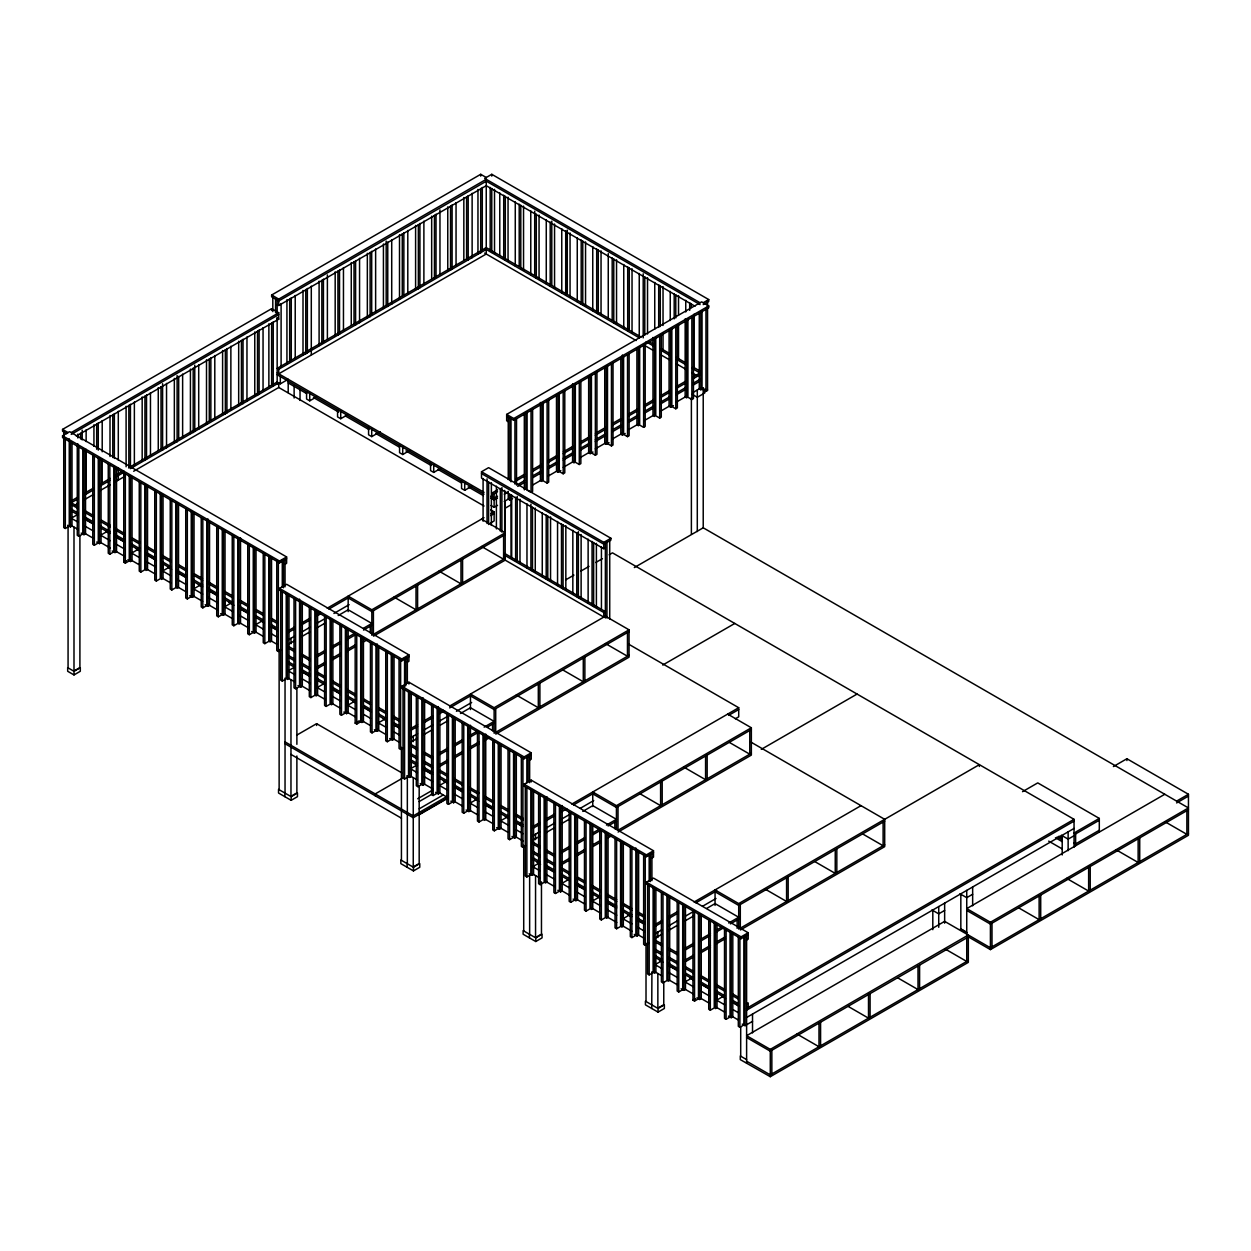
<?xml version="1.0" encoding="UTF-8"?>
<svg xmlns="http://www.w3.org/2000/svg" width="1251" height="1251" viewBox="0 0 1251 1251"><rect width="100%" height="100%" fill="white"/><g stroke="black" fill="none" stroke-linecap="round" stroke-linejoin="round"><path stroke-width="1.5" d="M700.06 304.587L486.342 181.192L278.738 300.944L271.639 296.831L271.639 295.017L480.712 174.296L486.248 177.486M703.218 304.587L708.738 301.397L708.738 299.568L491.768 174.296L484.669 178.408L700.06 302.758M271.639 295.017L278.738 299.114L486.248 179.315L486.248 249.184M66.694 433.612L62.55 431.22L62.55 429.39L271.639 308.684L278.738 312.781L278.738 319.161L76.295 436.036M277.159 304.587L278.738 305.494L486.248 185.695L695.009 306.229M286.62 558.759L279.52 562.856L62.55 437.6L62.55 435.77L69.649 431.673L286.62 556.945L286.62 563.325L285.04 564.232M71.229 432.58L278.738 312.781M71.229 434.41L278.738 314.611M278.738 369.264L486.248 249.465L486.248 254.016L278.738 373.83L278.738 369.264L277.159 368.357L486.248 247.635L641.059 337.019M71.338 500.853L78.094 496.96M84.833 493.066L93.262 488.187M100.017 484.293L110.135 478.445M115.201 475.521L123.63 470.657M128.697 467.733L277.159 382.024L280.318 383.838L287.058 379.944M77.984 498.836L71.229 502.73L77.953 506.624M84.724 494.943L93.168 490.079M99.908 486.17L110.025 480.337M115.092 477.413L123.521 472.534M130.276 468.64L278.738 382.931L278.738 387.482L133.654 471.252M74.607 505.341L77.984 503.402M84.724 499.493L93.168 494.63M99.908 490.736L110.025 484.888M115.092 481.963L125.209 476.131M71.229 518.227L77.969 514.333M63.738 430.532L63.738 527.562L65.318 528.469L69.258 526.202L69.258 438.851M67.679 525.279L70.447 526.874L72.011 525.967L72.011 442.51M306.573 391.719L306.573 399.006L309.732 400.836L316.472 396.942M77.265 446.091L77.265 535.365L78.844 536.288L82.785 534.005L82.785 448.609M81.206 533.098L83.973 534.693L85.537 533.77L85.537 450.313M100.643 535.209L107.398 531.315M92.762 455.036L92.762 544.326L94.341 545.233L98.282 542.95L98.282 457.553M96.702 542.043L99.47 543.638L101.05 542.731L101.05 459.258M337.567 409.609L337.567 416.896L340.725 418.725L347.465 414.832M108.258 463.98L108.258 553.27L109.838 554.177L113.778 551.894L113.778 466.498M112.199 550.987L114.967 552.582L116.546 551.675L116.546 468.218M131.636 553.098L140.081 548.235M123.755 472.925L123.755 562.215L126.382 560.698M123.755 562.215L125.335 563.122L129.275 560.855L129.275 475.443M127.696 559.932L130.464 561.527L132.043 560.62L132.043 477.163M368.576 427.514L368.576 434.801L371.719 436.615L380.148 431.751M139.252 481.885L139.252 571.16L140.831 572.067L144.772 569.799L144.772 484.387M169.385 567.11L162.646 571.003L162.646 563.716M154.749 490.83L154.749 580.104L156.328 581.027L160.269 578.744L160.269 493.347M399.569 445.403L399.569 452.69L402.728 454.52L409.468 450.626M170.245 499.775L170.245 589.065L171.825 589.972L175.766 587.689L175.766 502.292M200.379 584.999L193.639 588.893L193.639 581.606M185.742 508.719L185.742 598.009L187.322 598.916L191.262 596.633L191.262 511.237M508.25 421.696L506.671 420.789L506.671 414.409L701.639 301.851L708.738 305.948L708.738 307.777L513.77 420.336L506.671 416.239M189.699 595.726L192.451 597.321L194.03 596.414L194.03 512.957M703.218 302.758L708.738 299.568M73.997 671.052L79.908 667.643L79.908 535.365M506.671 414.409L513.77 418.522L708.738 305.948M73.997 674.93L80.299 671.287L80.299 667.643L73.997 671.287L67.679 667.643L67.679 671.287L73.997 674.93L73.997 527.109M62.55 435.77L279.52 561.042L286.62 556.945M430.563 463.308L430.563 470.595L433.722 472.409L440.461 468.515M201.239 517.664L201.239 606.954L202.818 607.861L206.775 605.593L206.775 520.181M205.195 604.671L207.947 606.266L209.527 605.359L209.527 521.902M232.905 604.28L224.492 599.417L224.633 606.798L231.372 602.904M216.736 526.624L216.736 615.899L218.315 616.806L222.271 614.538L222.271 529.126M220.692 613.631L223.444 615.211L225.024 614.304L225.024 530.846M408.921 656.697L401.821 660.809L279.52 590.191L279.52 588.377L286.62 584.28L408.921 654.883L408.921 661.263L407.341 662.17M605.375 547.829L603.795 548.736L481.51 478.132L481.51 471.752L488.609 467.655L610.91 538.258L610.91 540.088L603.795 544.185L481.51 473.582M461.556 481.197L461.556 488.484L464.715 490.314L471.455 486.42M232.248 535.569L232.248 624.843L233.812 625.766L237.768 623.483L237.768 538.086M255.626 624.687L262.366 620.793M492.55 497.272L492.55 492.706L497.617 489.798M516.163 479.086L524.591 474.223M533.02 469.344L541.448 464.481M548.204 460.587L556.632 455.724M563.372 451.83L573.49 445.981M580.229 442.088L590.347 436.255M595.413 433.331L605.531 427.482M612.271 423.589L620.699 418.725M629.128 413.862L637.557 408.999M644.312 405.105L654.429 399.257M661.169 395.363L669.598 390.5M676.353 386.606L686.455 380.757M693.21 376.864L699.95 372.97L691.647 368.06M247.745 544.513L247.745 633.804L249.324 634.71L253.265 632.427L253.265 547.031M492.55 492.706L494.129 493.629L497.507 491.674M516.053 480.963L524.482 476.099M532.91 471.236L541.339 466.373M548.094 462.479L556.523 457.6M563.263 453.706L573.38 447.874M580.12 443.98L590.237 438.131M595.304 435.223L605.421 429.374M612.161 425.481L620.59 420.617M629.018 415.739L637.463 410.875M644.202 406.982L654.32 401.149M661.06 397.255L669.488 392.376M676.244 388.482L686.361 382.65M693.101 378.756L699.841 374.862M251.686 631.52L254.453 633.115L256.017 632.208L256.017 548.736M497.507 496.24L494.129 498.179L490.767 496.24M517.742 484.544L524.482 480.65M532.91 475.787L541.339 470.923M548.094 467.03L556.523 462.166M563.263 458.273L573.38 452.424M580.12 448.53L590.237 442.698M595.304 439.773L605.421 433.925M612.161 430.031L620.59 425.168M629.018 420.305L637.463 415.426M644.202 411.532L654.32 405.699M661.06 401.806L669.488 396.942M676.244 393.049L686.361 387.2M693.101 383.306L699.841 379.413M497.507 498.054L494.129 500.009L490.767 498.054M504.247 494.161L507.625 492.222M517.742 486.373L524.482 482.479M532.91 477.616L541.339 472.737M548.094 468.844L556.523 463.98M563.263 460.087L573.38 454.254M580.12 450.36L590.237 444.512M595.304 441.587L605.421 435.755M612.161 431.861L620.59 426.998M629.018 422.119L637.463 417.255M644.202 413.362L654.32 407.513M661.06 403.62L669.488 398.756M676.244 394.863L686.361 389.03M693.101 385.136L699.841 381.242M490.971 505.467L494.129 507.296L497.507 505.341M504.247 501.448L509.61 498.351M532.91 484.903L541.339 480.04M548.094 476.146L556.523 471.267L556.492 395.144M563.263 467.374L573.38 461.541M580.12 457.647L590.237 451.799M595.304 448.874L605.421 443.042M612.161 439.148L622.279 433.299M629.018 429.406L637.463 424.542M644.202 420.649L654.32 414.816M661.06 410.922L669.488 406.043M676.244 402.15L686.361 396.317M693.101 392.423L700.263 388.279M508.25 491.33L508.25 499.149L509.814 500.056L512.582 498.461M556.492 471.283L558.071 472.206L560.839 470.611M588.658 376.582L588.658 452.721L590.237 453.628L593.005 452.033M604.749 367.294L604.749 443.433L606.328 444.34L609.081 442.745M620.824 358.005L620.824 434.144L622.404 435.051L625.172 433.456M669.082 330.155L669.082 406.294L670.661 407.2L673.413 405.605M699.278 312.719L699.278 388.858L700.841 389.765L703.609 388.17M263.242 553.458L263.242 642.748L264.821 643.655L268.762 641.372L268.762 555.976M288.418 630.613L295.158 626.72M301.913 622.826L310.342 617.963M317.082 614.069L320.459 612.114M327.199 608.221L484.012 517.679M490.767 513.786L494.129 511.847L494.129 520.963L490.767 522.902M276.643 644.109L271.592 641.184L269.95 642.06L269.95 556.664M703.609 392.267L707.55 389.999M288.418 632.427L295.158 628.534M301.913 624.64L310.342 619.777M317.082 615.883L320.459 613.944M328.888 609.065L349.123 597.384M490.767 515.615L494.129 513.661M527.093 412.001L527.093 490.079L531.034 492.362L532.613 491.455L532.613 409.452M543.169 402.713L543.169 480.806L547.109 483.074L548.689 482.167L548.689 400.179M559.26 393.424L559.26 471.518L563.2 473.785L564.78 472.878L564.78 390.891M575.335 384.135L575.335 462.229L579.276 464.512L580.855 463.589L580.855 381.602M591.426 374.847L591.426 452.94L595.367 455.223L596.946 454.316L596.946 372.313M607.501 365.573L607.501 443.652L611.458 445.935L613.021 445.028L613.021 363.025M623.592 356.285L623.592 434.378L627.533 436.646L629.112 435.739L629.112 353.736M639.668 346.996L639.668 425.09L643.624 427.357L645.188 426.45L645.188 344.463M655.759 337.707L655.759 415.801L659.699 418.084L661.279 417.162L661.279 335.174M671.834 328.419L671.834 406.512L675.79 408.796L677.354 407.889L677.354 325.885M687.925 319.146L687.925 397.224L691.866 399.507L693.445 398.6L693.445 316.597M702.03 310.999L702.03 389.077L705.971 391.36L707.55 390.453L707.55 300.709M505.185 508.203L511.096 504.779M288.011 639.965L295.158 635.836M301.913 631.943L310.342 627.064M317.082 623.17L323.837 619.276M333.939 613.443L349.123 604.671M288.293 644.359L294.939 640.512M301.6 636.665L309.904 631.864M316.566 628.033L324.885 623.233M338.192 615.539L348.169 609.784L371.844 623.451L363.525 628.252M276.768 561.277L276.768 650.551L278.347 651.458L280.975 649.941M348.169 611.614L348.169 596.117L371.844 609.784L505.185 532.801L481.51 519.134M505.185 534.615L371.844 611.598L348.169 597.947M288.199 670.817L294.97 666.908M316.941 655.133L325.26 650.332M331.922 646.501L340.241 641.7M346.887 637.854L355.206 633.053M316.941 656.963L325.26 652.162M331.922 648.315L340.241 643.514M346.887 639.683L355.206 634.882M363.525 630.066L371.844 625.265M280.709 590.879L280.709 680.169L282.288 681.076L286.229 678.793L286.229 593.396M316.941 666.986L325.26 662.186M331.922 658.339L340.241 653.538M346.887 649.691L355.206 644.89M505.185 558.306L371.844 635.289L371.844 609.784M316.941 668.8L325.26 664M331.922 660.168L340.241 655.368M346.887 651.521L355.206 646.72M363.525 641.919L366.84 639.996M373.517 636.134L505.185 560.135L505.185 500.916M294.016 598.572L294.016 687.847L295.596 688.754L299.552 686.486L299.552 599.135M297.973 685.579L300.725 687.174L302.304 686.252L302.304 602.794M323.962 683.656L317.207 687.565L317.207 680.278M309.31 607.392L309.31 696.682L310.889 697.589L314.83 695.306L314.83 609.909M279.52 588.377L401.821 658.98L408.921 654.883M481.51 471.752L603.795 542.371L610.91 538.258M324.603 616.211L324.603 705.501L326.167 706.408L330.123 704.141L330.123 618.729M354.549 701.311L347.778 705.22L347.778 697.933M296.675 735.181L316.612 723.672L401.743 772.821M565.577 579.932L573.943 575.1M580.652 571.222L589.033 566.39M595.726 562.512L602.435 558.65M609.128 554.787L612.474 552.848L1074.046 819.327L1074.046 847.271M339.881 625.047L339.881 714.321L341.46 715.244L345.401 712.961L345.401 627.564M343.822 712.054L346.59 713.649L348.169 712.726L348.169 629.269M531.222 754.634L524.106 758.747L401.821 688.128L401.821 686.314L408.921 682.217L531.222 752.821L531.222 759.201L529.642 760.108M355.175 633.866L355.175 723.156L359.115 720.873L361.883 722.468L363.447 721.561L363.447 638.104M355.175 723.156L356.754 724.063L360.695 721.78L360.695 636.384M634.32 567.563L703.218 527.797L1188.45 807.943L990.417 922.268L966.742 908.617L1164.775 794.276M378.349 722.875L385.12 718.965M370.452 642.701L370.452 731.976L372.032 732.883L375.972 730.615L375.972 645.203M374.409 729.708L377.161 731.288L378.74 730.381L378.74 646.923M504.966 555.46L603.795 612.521L605.375 611.614L504.857 553.567M291.155 796.668L297.472 793.025L297.472 796.668L291.155 800.312L278.535 793.025L278.535 789.381L291.155 796.668L291.155 800.312M385.746 651.521L385.746 740.811L387.325 741.718L391.266 739.435L391.266 654.038M410.735 728.551L417.506 724.642M424.261 720.732L432.737 715.838M439.508 711.928L442.885 709.974M449.656 706.064L605.375 616.164L629.05 629.832L629.05 657.166L495.818 734.087M389.686 738.528L392.454 740.123L394.034 739.216L394.034 655.743M410.735 730.365L417.506 726.456M424.261 722.546L432.737 717.667M439.508 713.758L444.574 710.818M449.656 707.894L471.658 695.181M410.297 737.902L417.506 733.743M424.261 729.833L432.737 724.955M439.508 721.045L447.967 716.151M456.427 711.272L471.658 702.468M410.578 742.296L417.24 738.45M423.886 734.603L432.205 729.802M440.524 725.001L447.17 721.17M460.477 713.477L470.454 707.722L494.129 721.389L484.153 727.144M399.053 659.214L399.053 748.489L400.633 749.396L403.26 747.879M470.454 709.552L470.454 694.055L494.129 707.722L629.05 629.832M629.05 631.646L494.129 709.552L470.454 695.884M410.5 768.755L417.24 764.861M439.242 753.071L447.561 748.27M454.207 744.439L462.526 739.638M469.188 735.791L477.507 730.991M439.242 754.9L447.561 750.1M454.207 746.253L462.526 741.452M469.188 737.621L479.164 731.851M487.483 727.05L494.129 723.203M402.103 778.388L375.191 793.932L375.191 795.745M403.01 688.816L403.01 778.106L404.573 779.013L408.53 776.73L408.53 691.334M406.95 775.823L409.702 777.418L411.282 776.511L411.282 693.038M439.242 764.924L447.561 760.123M454.207 756.276L462.526 751.476M469.188 747.629L479.164 741.874M484.153 738.997L487.483 737.074M629.05 655.336L494.129 733.227L494.129 707.722M439.242 766.738L447.561 761.937M454.207 758.106L462.526 753.305M469.188 749.458L479.164 743.704M484.153 740.811L489.141 737.934M416.317 696.51L416.317 785.784L417.897 786.691L421.837 784.424L421.837 699.012M420.258 783.517L423.026 785.112L424.605 784.189L424.605 700.732M439.492 785.503L446.232 781.609M417.709 798.764L432.955 789.96M419.179 801.563L432.721 793.744M431.611 705.329L431.611 794.62L433.174 795.527L437.131 793.243L437.131 707.847M435.551 792.336L438.303 793.932L439.883 793.025L439.883 709.552M662.733 665.047L734.775 623.451M419.179 808.85L442.87 795.167M446.888 796.496L413.252 815.902L285.04 741.89M446.888 798.31L413.252 817.732L285.04 743.704M418.334 815.261L447.107 798.638M401.821 686.314L524.106 756.918L531.222 752.821M446.888 714.149L446.888 803.439L448.468 804.346L452.409 802.079L452.409 716.667M450.829 801.156L453.597 802.751L455.176 801.844L455.176 718.387M476.819 799.264L470.063 803.158L470.063 795.871M462.182 722.984L462.182 812.259L463.761 813.181L467.702 810.898L467.702 725.502M466.123 809.991L468.89 811.586L470.454 810.664L470.454 725.267M653.507 852.572L646.407 856.685L524.106 786.066L524.106 784.252L531.222 780.155L653.507 850.758L653.507 857.138L651.927 858.045M477.46 731.804L477.46 821.094L479.039 822.001L482.98 819.718L482.98 734.321M413.455 867.271L419.773 863.628L419.773 867.271L413.455 870.915L400.836 863.628L400.836 859.984L413.455 867.271L413.455 870.915M500.635 820.812L509.079 815.933M492.753 740.639L492.753 829.913L494.333 830.82L498.273 828.553L498.273 743.141M496.694 827.646L499.462 829.241L501.041 828.318L501.041 744.861M508.031 749.458L508.031 838.749L509.61 839.656L513.567 837.372L513.567 751.976M533.004 826.489L539.76 822.595M546.499 818.701L554.928 813.838M571.785 804.096L738.715 707.722L738.715 716.839L735.353 718.778M511.987 836.466L514.74 838.061L516.319 837.154L516.319 753.681M533.004 828.318L539.76 824.425M546.499 820.531L554.928 815.652M561.668 811.758L566.734 808.834M573.474 804.94L594.334 792.899M728.598 715.384L738.715 709.552M533.004 835.605L539.76 831.712M546.499 827.818L554.928 822.939M561.668 819.045L570.112 814.182M580.229 808.349L593.709 800.546M532.879 840.234L539.525 836.387M546.187 832.54L554.506 827.74M561.152 823.909L569.471 819.108M582.778 811.414L592.755 805.66L616.43 819.327L606.454 825.081M521.354 757.152L521.354 846.427L522.934 847.334L525.561 845.817M592.755 806.567L592.755 791.992L616.43 805.66L751.351 727.769L751.351 755.104L618.119 832.024M751.351 729.583L616.43 807.489L592.755 793.822M532.785 866.693L539.541 862.799M561.543 851.008L569.862 846.208M576.508 842.376L584.827 837.576M593.146 832.775L599.792 828.928M561.543 852.838L569.862 848.037M576.508 844.19L584.827 839.39M593.146 834.589L599.792 830.758M608.111 825.957L616.43 821.141M525.295 786.754L525.295 876.044L526.874 876.951L530.815 874.668L530.815 789.272M529.236 873.761L532.003 875.356L533.583 874.449L533.583 790.976M561.543 862.862L569.862 858.061M576.508 854.214L584.827 849.413M593.146 844.613L599.792 840.766M618.119 830.195L751.351 753.274M561.543 864.676L569.862 859.875M576.508 856.044L584.827 851.243M593.146 846.442L599.792 842.595M608.111 837.795L611.442 835.871M761.28 749.365L857.076 694.055M538.618 794.448L538.618 883.722L540.182 884.645L544.138 882.362L544.138 796.95M570.221 878.577L561.793 883.441L561.793 876.153M553.896 803.267L553.896 892.557L555.475 893.464L559.416 891.181L559.416 805.785M557.837 890.274L560.604 891.869L562.184 890.962L562.184 805.55M524.106 784.252L646.407 854.855L653.507 850.758M569.189 812.087L569.189 901.377L570.769 902.284L574.709 900.016L574.709 814.604M573.13 899.094L575.898 900.689L577.477 899.782L577.477 816.324M599.104 897.202L592.364 901.095L592.364 893.808M535.756 937.875L542.058 934.231L542.058 937.875L535.756 941.518L523.121 934.231L523.121 930.588L535.756 937.875L535.756 941.518M584.467 820.922L584.467 910.196L586.047 911.119L589.987 908.836L589.987 823.439M748.192 934.575L741.092 938.672L646.407 884.004L646.407 882.19L653.507 878.093L748.192 932.746L748.192 939.126L746.612 940.033M599.761 829.741L599.761 919.032L601.34 919.938L605.281 917.655L605.281 832.259M629.675 914.856L622.935 918.75L622.935 911.463M615.039 838.577L615.039 927.851L616.618 928.758L620.574 926.491L620.574 841.079M630.332 847.396L630.332 936.686L631.911 937.593L635.852 935.31L635.852 847.975M655.305 924.426L662.045 920.533M668.8 916.639L677.229 911.776M694.086 902.034L861.016 805.66M634.273 934.403L637.04 935.998L638.62 935.091L638.62 851.618M655.305 926.256L662.045 922.362M668.8 918.469L677.229 913.59M695.775 902.878L716.635 890.837M654.883 933.778L662.045 929.649M668.8 925.756L677.229 920.877M685.657 916.013L694.086 911.15M702.515 906.287L716.01 898.499M655.18 938.172L661.826 934.325M668.472 930.494L676.791 925.677M685.11 920.877L693.429 916.076M706.737 908.398L715.056 903.597L738.715 917.264L728.739 923.019M643.639 855.09L643.639 944.364L645.219 945.271L649.175 943.004M715.056 905.427L715.056 889.93L738.715 903.597L979.361 764.658L979.361 766.488M884.692 821.141L738.715 905.427L715.056 891.76M661.842 960.737L655.086 964.646L655.086 957.343M685.501 947.992L693.805 943.191M700.466 939.345L710.443 933.59M715.431 930.713L722.093 926.866M685.501 949.822L693.805 945.021M700.466 941.174L710.443 935.404M715.431 932.527L723.75 927.726M730.412 923.895L738.715 919.078M647.596 884.692L647.596 973.982L649.175 974.889L653.116 972.606L653.116 887.209M685.501 959.83L693.805 955.029M700.466 951.198L710.443 945.428M715.431 942.55L725.408 936.796M884.692 844.832L738.715 929.102L738.715 903.597M685.501 961.659L693.805 956.859M700.466 953.012L710.443 947.257M715.431 944.38L725.408 938.61M740.404 929.962L884.692 846.661L884.692 819.327L750.444 741.827M646.407 882.19L741.092 936.858L748.192 932.746M661.404 892.667L661.404 981.941L662.983 982.864L666.924 980.581L666.924 895.184M691.819 978.047L685.063 981.941L685.063 974.654M1022.536 791.664L1037.751 782.891L1099.301 818.42L1099.301 832.087M677.182 901.768L677.182 991.058L678.761 991.965L682.702 989.697L682.702 904.285M681.123 988.775L683.89 990.37L685.47 989.463L685.47 906.005M658.042 1008.478L664.359 1004.834L664.359 1008.478L658.042 1012.122L645.422 1004.834L645.422 1001.191L658.042 1008.478L658.042 1012.122M692.96 910.884L692.96 1000.174L695.587 998.658M692.96 1000.174L694.54 1001.081L698.48 998.798L698.48 913.402M696.901 997.891L699.669 999.486L701.248 998.579L701.248 915.107M1113.39 766.55L1126.901 758.747L1188.45 794.276L1188.45 835.277L990.417 949.603L968.43 936.921L770.288 1051.184L746.612 1037.517M723.375 996.265L716.635 1000.174L716.635 992.887M708.738 920.001L708.738 1009.276L710.318 1010.198L714.258 1007.915L714.258 922.519M746.612 1003.818L748.192 1002.895L748.192 1007.462M724.517 929.102L724.517 1018.392L726.096 1019.299L730.037 1017.032L730.037 931.62M746.612 1008.369L1074.046 819.327M728.457 1016.109L731.225 1017.704L732.805 1016.797L732.805 933.34M746.612 1010.198L1074.046 821.141M746.612 1017.485L1074.046 828.443M1099.301 818.42L1075.625 832.087L1075.625 845.754M738.325 937.077L738.325 1026.367L739.904 1027.274L743.845 1024.991L743.845 935.717M1099.301 820.234L1075.625 833.901L1074.046 832.994M742.265 1024.084L745.033 1025.679L752.523 1021.348M944.646 910.431L938.735 913.855L931.964 909.946M972.653 894.262L966.742 897.671L959.986 893.777M1074.046 835.731L1068.135 839.14L1061.364 835.23M1099.301 830.257L1075.625 843.925L1074.046 843.018M1176.612 801.109L1188.45 794.276M1176.612 802.923L1188.45 796.089M1188.45 833.447L990.417 947.789L944.646 921.362L746.612 1035.703L770.288 1049.37L968.321 935.029L968.321 962.363L770.288 1076.704L740.295 1059.613L740.295 1055.969L746.612 1059.613M1188.45 809.757L990.417 924.098L966.742 910.431M968.321 960.533L770.288 1074.875L746.612 1061.208M649.472 341.883L652.834 343.822M661.247 348.685L669.66 353.548M676.4 357.426L686.486 363.259M693.226 367.137L699.95 371.031M484.669 248.558L639.48 337.942M646.204 341.82L652.944 345.714M661.357 350.561L669.77 355.425M676.494 359.303L686.596 365.136M484.669 253.109L636.118 340.553M644.531 345.401L652.944 350.264M661.357 355.128L669.77 359.975M676.494 363.869L686.596 369.702M691.647 372.61L696.698 375.519M692.256 394.362L697.292 397.286L704.798 392.955L704.798 389.077M1164.9 821.672L1186.871 834.354L1186.871 810.679M277.159 318.254L278.738 319.161M1116.173 849.804L1138.144 862.486L1138.144 838.795M277.159 372.907L484.043 492.347M277.159 374.737L484.043 494.176M288.199 382.931L306.698 393.612M313.438 397.505L338.661 412.064M345.385 415.957L368.936 429.546M375.66 433.425L399.21 447.029M405.934 450.907L431.173 465.481M437.897 469.36L461.447 482.949M468.171 486.842L483.308 495.584M1058.987 836.137L1062.318 838.061M278.832 387.544L484.043 506.014M490.767 509.908L494.129 511.847M1057.142 836.903L1062.208 839.828M1055.453 837.748L1062.208 841.642M1048.682 841.125L1062.208 848.929M1066.665 878.39L1088.636 891.072L1088.636 867.381M481.619 546.531L503.606 559.228L503.606 535.537M504.966 560.01L603.795 617.071L603.795 612.521M628.158 643.89L738.715 707.722M605.5 643.561L627.47 656.243L627.47 632.568M727.675 714.102L751.351 727.769M439.007 571.128L460.993 583.826L460.993 560.135M1018.846 907.945L1039.128 919.657L1039.128 895.966M729.474 742.468L749.771 754.181L749.771 730.506M862.815 834.026L883.112 845.754L883.112 822.063M562.997 670.051L583.294 681.764L583.294 658.073M394.049 597.102L416.02 609.784L416.02 586.094M683.609 767.004L705.58 779.701L705.58 756.011M966.742 932.292L960.831 928.883L960.831 894.262M960.424 928.883L966.742 932.527M814.948 861.673L835.246 873.386L835.246 849.695M62.55 429.39L68.07 432.58M516.335 695.04L538.321 707.722L538.321 684.031M944.755 948.758L966.742 961.456L966.742 937.765M640.324 793.947L660.606 805.66L660.606 781.969M764.611 888.789L786.582 901.471L786.582 877.78M897.733 977.86L918.015 989.572L918.015 965.897M84.693 510.502L93.106 515.365M101.519 520.228L109.932 525.076M114.983 528L125.084 533.833M131.808 537.711L140.221 542.574M146.961 546.452L155.374 551.316M162.098 555.194L170.511 560.057M178.924 564.92L185.664 568.798M194.077 573.662L202.49 578.509M207.541 581.434L217.627 587.266M224.367 591.144L232.78 596.008M239.504 599.886L247.917 604.749M256.33 609.612L263.07 613.49M271.483 618.354L276.534 621.262M71.338 504.622L78.062 508.5M84.802 512.394L93.215 517.242M99.939 521.135L110.041 526.968M115.092 529.877L125.178 535.709M131.918 539.588L138.642 543.481M147.055 548.345L155.468 553.192M162.208 557.086L170.621 561.934M179.034 566.797L185.758 570.691M192.498 574.569L202.584 580.401M207.635 583.31L217.737 589.143M224.461 593.037L232.874 597.884M239.613 601.778L248.026 606.626M256.439 611.489L263.163 615.367M271.592 620.23L276.627 623.154M71.338 509.173L78.172 513.113M84.802 516.944L93.309 521.855M99.939 525.686L110.119 531.566M115.092 534.427L125.256 540.307M131.918 544.154L138.72 548.079M147.055 552.895L155.531 557.79M162.208 561.636L170.668 566.531M177.407 570.409L185.805 575.272M192.498 579.119L202.631 584.983M207.635 587.876L217.768 593.725M224.461 597.587L232.905 602.45M239.613 606.328L248.042 611.192M256.439 616.039L263.179 619.933M271.592 624.781L276.643 627.705M71.432 511.049L78.172 514.943M84.896 518.821L93.309 523.684M100.033 527.562L110.119 533.395M115.17 536.304L125.256 542.136M131.981 546.015L138.72 549.893M147.133 554.756L155.531 559.604M162.27 563.497L170.668 568.345M177.407 572.239L185.805 577.086M192.545 580.98L202.631 586.797M207.682 589.706L217.768 595.539M239.629 608.158L248.042 613.021M256.455 617.869L263.179 621.763M271.592 626.61L276.643 629.534M84.083 518.805L92.496 523.669M105.944 531.44L109.306 533.379M116.046 537.258L124.443 542.121M136.218 548.908L139.58 550.862M146.32 554.74L156.406 560.573M168.181 567.36L171.543 569.314M178.267 573.193L185.007 577.071M198.456 584.842L201.818 586.782M208.542 590.675L216.955 595.523M228.73 602.325L233.781 605.234M238.832 608.158L248.918 613.975M260.693 620.777L264.055 622.717M270.779 626.595L277.503 630.488M71.432 518.336L78.172 522.23M84.896 526.108L93.309 530.971M100.033 534.849L110.119 540.682M115.17 543.591L125.256 549.424M131.981 553.302L138.72 557.18M147.133 562.043L155.531 566.891M162.27 570.784L170.668 575.632M177.407 579.526L185.805 584.373M192.545 588.267L202.631 594.084M207.682 597.008L217.768 602.826M224.492 606.719L232.905 611.567M239.629 615.445L248.042 620.308M256.455 625.156L263.179 629.05M271.592 633.897L276.643 636.822M288.309 646.298L295.08 650.192M301.835 654.101L310.295 658.98M288.309 648.112L295.08 652.021M301.835 655.915L310.295 660.809M71.026 525.404L78.172 529.517M84.896 533.395L93.309 538.258M100.033 542.136L110.119 547.969M115.17 550.878L125.256 556.711M130.307 559.619L138.72 564.482M147.133 569.33L155.531 574.193M162.27 578.071L170.668 582.919M177.407 586.813L185.805 591.66M192.545 595.554L202.631 601.371M207.682 604.296L217.768 610.113M224.492 614.006L232.905 618.854M239.629 622.748L248.042 627.595M254.766 631.474L263.179 636.337M288.293 655.399L295.001 659.261M301.71 663.124L310.076 667.971M316.784 671.834L325.151 676.666M331.859 680.544L340.241 685.376M346.934 689.238L355.315 694.086M363.681 698.918L370.39 702.781M378.772 707.628L385.464 711.491M393.846 716.323L398.866 719.231M288.402 657.275L295.095 661.138M301.804 665.016L310.17 669.848M316.878 673.71L325.26 678.542M331.953 682.42L340.335 687.252M347.027 691.131L355.409 695.963M363.791 700.795L370.484 704.657M378.865 709.505L385.558 713.367M393.94 718.199L398.96 721.108M288.402 661.826L295.095 665.688M301.804 669.566L310.17 674.398M316.878 678.277L325.26 683.109M331.953 686.971L340.335 691.803M347.027 695.681L355.409 700.513M363.791 705.345L370.484 709.223M378.865 714.055L385.558 717.918M393.94 722.765L398.96 725.658M288.402 663.655L295.095 667.518M301.804 671.38L310.17 676.228M316.878 680.091L325.26 684.923M331.953 688.801L340.335 693.633M347.027 697.495L355.409 702.343M363.791 707.175L370.484 711.037M378.865 715.885L385.558 719.747M393.94 724.579L398.96 727.488M302.695 672.35L309.388 676.228M332.844 689.77L341.226 694.602M352.954 701.373L356.3 703.312M363.009 707.175L371.375 712.007M383.103 718.778L386.45 720.717M393.158 724.579L399.851 728.457M288.402 670.943L295.095 674.805M301.804 678.668L310.17 683.515M316.878 687.378L325.26 692.21M331.953 696.088L340.335 700.92M347.027 704.782L355.409 709.63M363.791 714.462L370.484 718.324M378.865 723.172L385.558 727.034M393.94 731.866L398.96 734.775M410.609 744.236L417.381 748.129M424.136 752.039L432.596 756.918M410.609 746.049L417.381 749.959M424.136 753.853L432.596 758.747M288.011 677.995L295.095 682.092M301.804 685.97L310.17 690.802M316.878 694.665L325.26 699.497M331.953 703.375L340.335 708.207M347.027 712.085L355.409 716.917M362.118 720.779L370.484 725.611M377.192 729.489L385.558 734.321M393.94 739.153L398.96 742.062M410.594 753.337L417.302 757.199M423.995 761.061L432.377 765.909M439.07 769.772L447.451 774.604M454.16 778.482L462.526 783.314M469.234 787.176L479.274 792.993M484.309 795.886L492.691 800.718M501.057 805.566L507.765 809.428M516.131 814.26L522.84 818.138M848.225 1006.445L868.507 1018.158L868.507 994.482M410.688 755.213L417.396 759.076M424.089 762.954L432.471 767.786M439.179 771.648L447.545 776.48M454.254 780.358L462.62 785.19M469.328 789.068L477.71 793.9M484.403 797.763L492.785 802.595M501.151 807.442L507.859 811.305M516.241 816.137L522.934 820.015M410.688 759.764L417.396 763.626M424.089 767.504L432.471 772.336M439.179 776.214L447.545 781.046M454.254 784.909L462.62 789.741M469.328 793.619L477.71 798.451M484.403 802.329L492.785 807.161M501.151 811.993L507.859 815.855M516.241 820.703L522.934 824.565M410.688 761.593L417.396 765.456M424.089 769.318L432.471 774.166M439.179 778.028L447.545 782.86M454.254 786.738L462.62 791.57M469.328 795.433L477.71 800.28M484.403 804.143L492.785 808.975M501.151 813.822L507.859 817.685M516.241 822.517L522.934 826.395M423.307 769.334L431.689 774.166M443.417 780.937L446.763 782.876M455.145 787.708L461.838 791.57M475.239 799.311L478.601 801.25M485.294 805.112L493.676 809.944M505.404 816.715L508.75 818.654M515.443 822.517L522.152 826.395M410.688 768.88L417.396 772.743M424.089 776.605L432.471 781.453M439.179 785.315L447.545 790.147M454.254 794.025L462.62 798.857M469.328 802.72L477.71 807.567M484.403 811.43L492.785 816.262M501.151 821.109L507.859 824.972M516.241 829.804L522.934 833.682M532.91 842.173L539.666 846.067M546.437 849.976L554.881 854.855M532.91 843.987L539.666 847.897M546.437 851.806L554.881 856.685M410.297 775.933L417.396 780.03M424.089 783.908L432.471 788.74M439.179 792.602L447.545 797.434M454.254 801.312L462.62 806.144M469.328 810.023L477.71 814.854M484.403 818.717L492.785 823.549M499.477 827.427L507.859 832.259M514.552 836.137L522.934 840.969M532.895 851.274L539.588 855.137M546.296 858.999L554.662 863.847M561.371 867.709L569.752 872.541M578.118 877.389L584.827 881.251M591.52 885.114L599.901 889.961M606.594 893.824L616.649 899.625M621.684 902.534L631.724 908.335M636.759 911.228L645.141 916.076M532.989 853.151L539.681 857.013M546.39 860.891L554.772 865.723M561.464 869.586L569.846 874.433M576.539 878.296L584.921 883.128M591.629 887.006L599.995 891.838M606.704 895.7L616.743 901.502M621.778 904.41L631.833 910.212M636.853 913.121L645.235 917.953M532.989 857.701L539.681 861.564M546.39 865.442L554.772 870.274M561.464 874.152L569.846 878.984M576.539 882.846L584.921 887.678M591.629 891.556L599.995 896.388M606.704 900.267L616.743 906.068M621.778 908.961L631.833 914.762M636.853 917.671L645.235 922.503M532.989 859.531L539.681 863.393M546.39 867.256L554.772 872.103M561.464 875.966L569.846 880.798M576.539 884.676L584.921 889.508M591.629 893.37L599.995 898.218M606.704 902.08L616.743 907.882M621.778 910.791L631.833 916.592M636.853 919.485L645.235 924.333M537.226 862.424L540.573 864.363M545.608 867.271L553.99 872.103M577.43 885.645L584.139 889.508M607.595 903.05L615.961 907.882M627.689 914.653L631.051 916.592M637.744 920.455L644.453 924.333M532.989 866.818L539.681 870.68M546.39 874.543L554.772 879.39M561.464 883.253L569.846 888.085M576.539 891.963L584.921 896.795M591.629 900.657L599.995 905.505M606.704 909.368L616.743 915.169M621.778 918.078L631.833 923.879M636.853 926.772L645.235 931.62M655.196 940.111L661.967 944.005M668.722 947.914L677.182 952.793M655.196 941.925L661.967 945.834M668.722 949.744L677.182 954.622M532.598 873.87L539.681 877.967M546.39 881.846L554.772 886.678M561.464 890.54L569.846 895.388M576.539 899.25L584.921 904.082M591.629 907.96L599.995 912.792M606.704 916.655L616.743 922.456M621.778 925.365L631.833 931.166M636.853 934.075L645.235 938.907M655.196 949.212L661.967 953.121M668.722 957.031L677.182 961.91M685.626 966.788L694.086 971.667M700.857 975.577L709.301 980.456M716.072 984.349L724.517 989.244M732.977 994.123L738.043 997.047M655.321 951.104L662.076 955.013M668.832 958.907L677.291 963.786M685.751 968.681L694.196 973.559M700.967 977.453L709.411 982.332M716.182 986.241L724.626 991.12M733.086 995.999L738.153 998.939M797.028 1034.061L818.998 1046.743L818.998 1023.052M655.321 955.655L662.076 959.564M668.832 963.473L677.291 968.352M685.751 973.231L694.196 978.11M700.967 982.019L709.411 986.898M716.182 990.792L724.626 995.687M733.086 1000.565L738.153 1003.49M655.321 957.484L662.076 961.378M668.832 965.287L677.291 970.166M685.751 975.045L694.196 979.924M700.967 983.833L709.411 988.712M716.182 992.622L724.626 997.5M733.086 1002.379L738.153 1005.304M659.543 960.377L662.921 962.332M667.987 965.256L678.136 971.12M689.973 977.954L693.351 979.893M701.811 984.772L710.255 989.666M722.093 996.5L725.471 998.439M732.242 1002.348L738.997 1006.257M290.967 754.416L401.43 818.185M655.321 964.771L662.076 968.681M668.832 972.574L677.291 977.453M685.751 982.332L694.196 987.227M700.967 991.12L709.411 995.999M716.182 999.909L724.626 1004.788M733.086 1009.666L738.153 1012.606M654.883 971.808L662.076 975.968M668.832 979.861L677.291 984.74M684.062 988.65L694.196 994.514M699.278 997.438L709.411 1003.286M716.182 1007.196L724.626 1012.075M731.397 1015.984L738.153 1019.893M1139.724 837.889L1139.724 861.579M1126.901 758.747L1126.901 760.561M1090.215 866.474L1090.215 890.165M1068.135 831.852L1068.135 850.68M1062.208 835.731L1062.208 854.965M1040.707 895.059L1040.707 918.75M991.996 923.191L991.996 946.866M990.417 922.268L990.417 949.603M972.653 886.975L972.653 905.802M966.742 890.384L966.742 935.936M944.646 903.144L944.646 923.191M938.735 906.553L938.735 927.304M932.808 910.431L932.808 929.665M919.594 964.974L919.594 988.665M870.086 993.56L870.086 1017.251M836.825 848.788L836.825 872.463M820.578 1022.145L820.578 1045.836M788.161 876.873L788.161 900.564M771.851 1050.277L771.851 1073.968M770.288 1049.37L770.288 1076.704M752.523 1014.061L752.523 1032.888M746.612 935.482L746.612 1063.256M745.033 936.389L745.033 1025.679M741.092 936.858L741.092 938.672M740.701 1027.118L740.701 1055.969M740.295 904.504L740.295 928.195M739.904 937.984L739.904 1027.274M737.136 920.001L737.136 928.351M731.225 932.308L731.225 1017.704M726.096 930.025L726.096 1019.299M717.026 924.223L717.026 1007.68L715.447 1008.603L715.447 923.191M710.318 920.908L710.318 1010.198M707.159 755.104L707.159 778.779M705.971 309.372L705.971 391.36M703.218 388.045L703.218 528.125M700.841 311.671L700.841 389.765M699.669 914.09L699.669 999.486M697.292 389.999L697.292 531.55M694.54 911.791L694.54 1001.081M694.024 314.251L694.024 368.592M691.866 317.504L691.866 399.507M691.381 397.755L691.381 533.974M691.271 303.633L691.271 307.511M689.692 302.601L689.692 310.357M686.736 319.818L686.736 397.912L685.157 397.005L685.157 318.911M685.751 300.318L685.751 311.968M685.751 321.663L685.751 364.369M683.89 904.973L683.89 990.37M678.761 902.69L678.761 991.965M678.527 295.596L678.527 315.002M678.527 324.713L678.527 359.647M675.775 294.673L675.775 317.973M675.79 326.792L675.79 408.796M674.195 293.641L674.195 318.88M670.661 329.107L670.661 407.2M670.255 291.374L670.255 320.491M669.692 896.889L669.692 980.362L668.112 981.269L668.112 895.857M663.765 981.644L663.765 1004.725L657.854 1008.134L657.854 973.528M663.03 286.651L663.03 325.463M663.03 333.235L663.03 350.702M662.983 893.574L662.983 982.864M662.186 781.062L662.186 804.753M660.278 285.728L660.278 326.495M659.699 336.081L659.699 418.084M658.698 284.696L658.698 327.402M657.854 932.073L657.854 937.531M655.884 888.929L655.884 972.387L654.304 973.294L654.304 887.897M654.742 282.429L654.742 329.013M654.57 338.396L654.57 416.489L652.991 415.567L652.991 337.489M651.927 853.495L651.927 880.657M651.927 971.808L651.74 1008.478M650.348 854.402L650.348 881.58M649.175 853.714L649.175 880.892M649.175 885.599L649.175 974.889M647.533 277.706L647.533 333.986M646.407 854.855L646.407 856.685M646.016 943.223L646.016 1001.316M645.219 855.997L645.219 945.271M644.781 276.784L644.781 335.018M643.624 345.37L643.624 427.357M643.202 273.813L643.202 337.864M639.245 273.469L639.245 337.52M638.495 347.684L638.495 425.762L636.915 424.855L636.915 348.716M637.04 850.602L637.04 935.998M632.036 268.762L632.036 332.813M631.911 848.303L631.911 937.593M629.269 267.839L629.269 329.951M627.705 266.807L627.705 330.858M627.533 354.659L627.533 436.646M623.749 264.524L623.749 328.575M623.326 842.799L623.326 926.256L621.747 927.179L621.747 841.767M622.404 355.018L622.404 435.051M618.01 806.567L618.01 830.257M616.618 839.484L616.618 928.758M616.54 259.801L616.54 323.853M616.43 805.66L616.43 829.507M614.851 822.063L614.851 828.741M613.772 258.879L613.772 322.946M612.192 257.862L612.192 319.975M611.458 363.947L611.458 445.935M609.722 539.4L609.722 618.979M608.252 253.64L608.252 317.691M608.049 833.979L608.049 917.436L606.469 918.343L606.469 832.947M606.954 542.371L606.954 618.057M606.328 366.246L606.328 444.34M605.375 543.278L605.375 617.978M603.795 542.371L603.795 548.736M601.434 546.828L601.434 608.94M601.34 830.648L601.34 919.938M601.043 250.857L601.043 314.908M598.275 249.934L598.275 313.985M596.696 248.902L596.696 312.953M596.399 543.356L596.399 607.407M595.367 373.22L595.367 455.223M593.646 542.449L593.646 606.5M592.755 246.635L592.755 310.686M592.755 825.144L592.755 908.601L591.176 909.524L591.176 824.112M592.067 541.417L592.067 605.468M590.237 375.535L590.237 453.628M588.126 539.134L588.126 603.185M586.047 821.829L586.047 911.119M585.546 241.912L585.546 305.963M584.874 657.166L584.874 680.841M582.778 240.99L582.778 305.041M581.199 239.957L581.199 304.009M581.121 534.537L581.121 598.588M579.276 382.509L579.276 464.512M578.353 531.675L578.353 597.665M577.258 237.69L577.258 301.741M576.774 532.582L576.774 596.633M575.898 815.292L575.898 900.689M574.162 384.823L574.162 462.917L572.583 461.994L572.583 383.916M572.833 530.315L572.833 594.366M570.769 813.009L570.769 902.284M570.049 232.967L570.049 297.019M567.282 230.106L567.282 294.157M566.093 231.357L566.093 295.408M565.827 525.717L565.827 589.768M565.702 231.013L565.702 295.064M563.2 391.798L563.2 473.785M563.075 524.794L563.075 588.846M561.762 228.73L561.762 292.781M561.496 523.762L561.496 587.814M560.604 806.473L560.604 891.869M558.071 394.112L558.071 472.206M557.555 521.479L557.555 585.531M555.475 804.174L555.475 893.464M554.553 224.023L554.553 288.074M551.785 221.161L551.785 285.212M550.549 516.882L550.549 580.933M550.205 222.068L550.205 286.119M547.782 515.959L547.782 580.011M547.109 401.086L547.109 483.074M546.89 796.731L546.89 882.127L545.311 883.05L545.311 797.638M546.265 219.785L546.265 283.836M546.202 514.943L546.202 578.994M542.262 512.66L542.262 576.711M541.98 403.401L541.98 481.479L540.416 480.572L540.416 402.478M541.464 881.846L541.464 934.122L535.553 937.531L535.553 875.591M540.182 795.355L540.182 884.645M539.9 683.124L539.9 706.815M539.056 215.063L539.056 279.114M536.288 214.14L536.288 278.207M535.553 834.136L535.553 839.593M535.256 508.062L535.256 572.114M534.709 211.184L534.709 275.236M532.504 507.14L532.504 571.191M532.003 789.96L532.003 875.356M531.222 780.155L531.222 781.969M531.034 410.375L531.034 492.362M530.924 504.169L530.924 570.159M530.768 210.84L530.768 274.892M529.642 755.557L529.642 782.719M529.642 875.888L529.642 934.122M529.439 934.231L529.439 937.875M528.063 756.464L528.063 781.687M526.968 503.825L526.968 567.876M526.874 755.776L526.874 782.954M526.874 787.661L526.874 876.951M525.905 412.674L525.905 488.813M524.325 413.721L524.325 489.86M524.106 756.918L524.106 758.747M523.543 206.118L523.543 270.169M523.716 845.301L523.716 930.697M522.934 758.059L522.934 847.334M520.791 205.195L520.791 269.246M519.978 499.227L519.978 563.294M519.212 204.163L519.212 266.275M517.21 496.366L517.21 560.417M516.522 418.741L516.522 485.122M515.631 497.288L515.631 561.339M515.271 201.896L515.271 265.947M514.943 419.648L514.943 484.074M514.74 752.664L514.74 838.061M513.77 418.522L513.77 420.336M511.69 495.005L511.69 559.056M511.002 419.335L511.002 481.807M511.002 495.474L511.096 557.32M509.814 418.053L509.814 480.525M509.814 494.192L509.814 500.056M509.61 750.365L509.61 839.656M508.25 417.146L508.25 479.618M508.047 197.173L508.047 261.224M505.295 196.251L505.295 260.302M504.685 490.408L504.685 533.114M503.715 195.219L503.715 259.27M501.917 487.546L501.917 532.191M500.337 488.453L500.337 531.159M499.775 192.951L499.775 255.048M499.462 743.829L499.462 829.241M496.397 486.186L496.397 528.876M495.709 708.629L495.709 732.32M494.52 189.37L494.52 253.421M494.333 741.546L494.333 830.82M494.129 493.629L494.129 507.296M492.55 724.126L492.55 730.803M491.768 174.296L491.768 176.125M491.768 188.448L491.768 252.499M491.377 482.73L491.377 525.42M490.189 187.415L490.189 251.467M488.609 481.807L488.609 524.497M487.03 478.836L487.03 523.465M485.748 734.087L485.748 819.499L484.168 820.406L484.168 735.009M483.089 478.492L483.089 521.198M482.292 187.447L482.292 249.919M480.712 174.296L480.712 176.125M480.712 188.494L480.712 252.921M479.039 732.711L479.039 822.001M477.96 189.433L477.96 253.859M472.127 193.311L472.127 257.737M468.89 726.174L468.89 811.586M468.187 195.594L468.187 260.02M466.607 196.642L466.607 259.113M464.715 483.011L464.715 490.314M463.84 197.58L463.84 260.052M463.761 723.891L463.761 813.181M462.573 559.228L462.573 582.903M456.052 202.599L456.052 265.071M453.597 717.355L453.597 802.751M452.096 204.883L452.096 269.309M450.532 205.915L450.532 270.341M448.468 715.072L448.468 804.346M447.764 206.868L447.764 271.295M439.961 209.933L439.961 274.36M438.303 706.58L438.303 793.932M436.02 214.171L436.02 276.643M434.441 215.203L434.441 277.675M433.722 465.122L433.722 472.409M433.174 706.236L433.174 795.527M431.673 216.157L431.673 278.629M423.886 221.177L423.886 283.649M423.026 697.761L423.026 785.112M419.929 223.444L419.929 287.871M419.179 785.878L419.179 863.518L413.252 866.927L413.252 777.653M418.35 224.492L418.35 288.918M417.897 697.417L417.897 786.691M417.599 585.187L417.599 608.877M415.598 225.43L415.598 289.857M413.252 736.198L413.252 741.655M409.702 692.022L409.702 777.418M408.921 682.217L408.921 684.031M407.795 230.465L407.795 292.937M407.341 657.619L407.341 682.843M407.341 776.058L407.341 863.518M407.138 863.628L407.138 867.271M405.762 658.526L405.762 685.704M404.573 657.838L404.573 686.955M404.573 689.723L404.573 779.013M403.854 232.733L403.854 295.205M402.728 447.233L402.728 454.52M402.275 233.781L402.275 296.252M401.821 658.98L401.821 660.809M401.43 747.363L401.43 860.094M400.633 660.121L400.633 749.396M399.507 234.719L399.507 299.145M392.454 654.726L392.454 740.123M391.719 239.739L391.719 304.165M387.763 242.022L387.763 306.448M387.325 652.428L387.325 741.718M386.184 241.115L386.184 305.541M383.431 244.008L383.431 308.434M377.161 643.952L377.161 731.288M375.628 249.027L375.628 311.499M373.408 610.691L373.408 634.382M372.032 643.608L372.032 732.883M371.688 251.31L371.688 313.782M371.719 429.328L371.719 436.615M370.265 626.188L370.265 632.865M370.108 252.342L370.108 316.769M367.341 253.296L367.341 317.723M361.883 637.072L361.883 722.468M359.553 258.316L359.553 322.742M356.754 634.773L356.754 724.063M355.597 260.599L355.597 325.025M354.017 261.631L354.017 324.103M351.265 262.585L351.265 325.057M346.59 628.237L346.59 713.649M343.462 267.605L343.462 330.076M341.46 625.953L341.46 715.244M340.725 411.438L340.725 418.725M339.521 269.872L339.521 334.298M337.942 270.92L337.942 335.346M335.174 271.858L335.174 336.284M332.875 620.449L332.875 703.906L331.296 704.813L331.296 619.417M327.387 274.939L327.387 339.365M326.167 617.134L326.167 706.408M323.43 279.161L323.43 341.632M321.851 280.208L321.851 342.68M319.099 281.147L319.099 345.573M317.598 611.614L317.598 695.087L316.018 695.994L316.018 610.597M316.612 723.672L316.612 725.486M311.296 286.166L311.296 354.502M310.889 608.299L310.889 697.589M309.732 393.533L309.732 400.836M307.355 288.449L307.355 352.876M305.776 289.497L305.776 353.924M303.008 290.435L303.008 354.862M300.725 601.762L300.725 687.174M300.037 388.764L300.037 400.445M296.878 687.956L296.878 744.314M296.878 755.979L296.878 792.899L290.967 796.324L290.967 679.7M295.596 599.479L295.596 688.754M295.22 295.455L295.22 357.927M294.126 386.356L294.126 398.021M291.264 297.738L291.264 360.21M290.967 638.26L290.967 643.718M289.685 298.77L289.685 361.258M288.997 595.101L288.997 678.574L287.417 679.481L287.417 594.084M288.199 379.288L288.199 392.658M286.932 299.724L286.932 364.15M285.04 559.682L285.04 586.844M285.04 678.136L285.04 792.899M284.853 793.025L284.853 796.668M283.477 560.589L283.477 587.767M282.288 559.901L282.288 587.079M282.288 591.786L282.288 681.076M281.1 303.555L281.1 367.372M280.318 376.551L280.318 383.838M279.52 561.042L279.52 562.856M279.129 649.425L279.129 789.49M278.738 299.114L278.738 305.494M278.347 562.184L278.347 651.458M277.159 300.021L277.159 313.563M277.159 317.426L277.159 383.979M275.58 299.114L275.58 312.656M273.218 321.82L273.218 386.246M272.812 296.159L272.812 311.624M271.639 308.684L271.639 310.498M271.639 322.867L271.639 385.339M271.53 557.696L271.53 641.153M268.871 323.806L268.871 386.278M264.821 554.365L264.821 643.655M263.054 327.699L263.054 390.171M259.098 329.967L259.098 394.393M257.518 331.015L257.518 395.441M254.766 331.953L254.766 396.379M254.453 547.719L254.453 633.115M249.324 545.42L249.324 634.71M246.963 336.988L246.963 401.399M243.022 339.256L243.022 403.682M241.443 340.303L241.443 402.775M240.52 537.852L240.52 623.248L238.941 624.171L238.941 538.759M238.675 341.242L238.675 405.668M233.812 536.476L233.812 625.766M230.872 346.261L230.872 408.733M226.931 348.544L226.931 412.971M225.352 349.592L225.352 414.018M223.444 529.814L223.444 615.211M222.6 350.53L222.6 414.957M218.315 527.531L218.315 616.806M214.797 355.55L214.797 418.022M210.856 357.833L210.856 420.305M209.277 358.865L209.277 421.352M207.947 518.93L207.947 606.266M206.509 359.819L206.509 424.245M202.818 518.586L202.818 607.861M198.706 364.839L198.706 429.265M194.765 365.167L194.765 431.548M193.186 368.154L193.186 432.58M192.451 511.925L192.451 597.321M190.433 369.108L190.433 433.534M187.322 509.626L187.322 598.916M182.63 374.127L182.63 436.599M178.69 376.395L178.69 438.882M178.533 503.997L178.533 587.47L176.954 588.377L176.954 502.98M177.11 375.488L177.11 441.869M174.342 378.381L174.342 442.807M171.825 500.681L171.825 589.972M166.539 383.416L166.539 447.842M163.037 495.052L163.037 578.509L161.457 579.432L161.457 494.02M162.599 383.729L162.599 450.11M161.019 386.731L161.019 449.203M158.267 387.669L158.267 450.141M156.328 491.737L156.328 581.027M150.464 392.689L150.464 455.161M147.54 486.107L147.54 569.565L145.96 570.472L145.96 485.075M146.523 394.972L146.523 459.398M144.944 396.02L144.944 460.446M142.176 396.958L142.176 461.384M140.831 482.792L140.831 572.067M134.373 401.978L134.373 466.404M130.432 404.261L130.432 466.732M130.464 476.131L130.464 561.527M128.853 405.293L128.853 467.78M126.101 406.247L126.101 466.764M125.335 473.848L125.335 563.122M118.298 411.266L118.298 460.071M118.298 467.89L118.298 479.602M114.967 467.186L114.967 552.582M114.357 413.549L114.357 458.445M112.778 414.581L112.778 457.538M110.01 415.535L110.01 456.521M109.838 464.887L109.838 554.177M102.207 420.555L102.207 451.783M102.207 459.602L102.207 483.027M99.47 458.241L99.47 543.638M98.266 422.838L98.266 450.157M96.687 423.87L96.687 449.25M94.341 455.943L94.341 545.233M93.934 424.808L93.934 446.294M86.131 429.844L86.131 441.556M86.131 449.359L86.131 494.27M83.973 449.281L83.973 534.693M82.191 430.156L82.191 439.93M80.611 433.159L80.611 439.007M78.844 446.998L78.844 536.288M77.843 434.097L77.843 438.006M77.843 443.855L77.843 498.524M70.447 441.478L70.447 526.874M68.07 525.639L68.07 667.643M65.318 439.195L65.318 528.469"/></g></svg>
